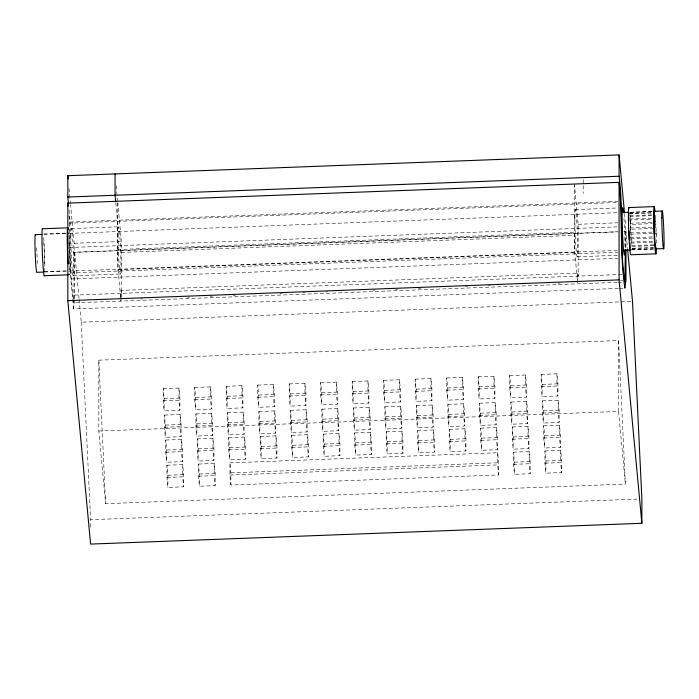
<?xml version="1.0" encoding="UTF-8"?>
<svg xmlns="http://www.w3.org/2000/svg" width="699" height="699" viewBox="0 0 699 699"><rect width="100%" height="100%" fill="white"/><g stroke="black" fill="none" stroke-linecap="round" stroke-linejoin="round"><path stroke-width="0.52" stroke-dasharray="3.5 2.62" d="M630.935 246.476L630.821 234.174L656.02 233.221L655.339 219.119M120.918 297.591L121.128 290.391L577.881 273.169L578.16 276.105L578.16 224.283L574.543 185.672M577.881 273.169L577.61 282.422L574.796 252.426L574.342 183.531M617.217 282.37L73.605 302.868L73.806 299.958M73.876 298.989L74.155 243.296L70.538 204.667M121.058 298.176L120.857 301.086L120.551 297.87M121.128 297.206L121.408 241.513L117.79 202.902M618.318 288.425L73.605 308.967L74.706 300.981M69.044 210.076L70.162 222.029L618.143 201.364M69.009 215.764L69.699 223.13L617.68 202.465M71.324 228.582L118.577 226.799M575.329 209.578L617.208 207.996M43.705 233.955L65.758 233.117M43.993 234.331L67.96 233.431M69.052 233.387L618.161 212.679M630.105 212.234L653.207 211.36M630.341 212.391L652.394 211.561M628.882 213.396L653.032 212.487M629.563 213.859L652.665 212.994M629.816 215.685L652.918 214.811M629.851 216.472L652.953 215.598M629.782 219.067L652.883 218.193M630 218.271L630.14 220.071L652.193 219.241M74.155 243.296L121.408 241.513M578.16 224.283L617.89 222.789M629.816 223.261L652.918 222.387M630.14 220.071L630.411 224.431L652.464 223.593M73.605 308.967L70.8 278.971L69.699 247.516L617.68 226.852M629.93 227.988L653.032 227.114M630.411 224.431L630.647 229.237L655.845 228.285M117.589 249.526L574.342 232.295M74.706 298.814L74.706 252.217L617.243 231.753M623.779 231.509L625.955 231.43L627.571 248.652M73.203 298.587L70.8 272.872L70.162 252.514L618.143 231.85M630.105 232.924L653.207 232.051M120.656 297.503L118.044 269.657L117.589 252.575L574.342 235.345M630.341 237.73L652.394 236.9M630.935 238.901L652.988 238.071M630.612 242.09L653.714 241.216M630.979 243.095L654.072 242.221M631.948 245.655L654.002 244.816M631.983 246.432L654.037 245.602M632.245 248.259L653.242 247.463M631.879 248.765L653.923 247.935M44.247 271.649L66.291 270.819M631.459 249.726L653.513 248.896M44.491 272.033L68.458 271.125M69.55 271.09L617.575 250.417M631.695 249.884L653.748 249.054M118.044 269.657L574.796 252.426M70.8 272.872L617.689 252.252M73.22 275.808L120.473 274.025M577.225 256.804L618.03 255.266M70.8 278.971L617.689 258.35M74.155 295.109L624.329 274.358M620.511 280.404L622.687 280.316M140.473 298.901L142.657 298.822M187.349 297.136L189.534 297.058M210.242 296.271L212.426 296.193M233.134 295.406L235.318 295.327M280.011 293.641L282.186 293.563M302.903 292.776L305.079 292.698M325.795 291.92L327.971 291.832M372.663 290.146L374.847 290.068M395.555 289.281L397.74 289.203M418.448 288.425L420.632 288.338M465.324 286.651L467.509 286.573M488.217 285.795L490.401 285.708M557.985 283.156L560.161 283.078M618.309 282.326L622.678 282.16M619.41 288.381L623.77 288.215M79.136 299.583L81.25 322.195L632.508 301.409M98.83 360.16L618.58 340.562L625.387 484.084L105.628 503.682L98.83 431.038L98.83 360.16L105.628 503.682M163.208 388.661L178.961 388.067L179.896 398.063L179.896 410.252L164.143 410.846L163.208 400.85L163.208 388.661L164.143 398.657L164.143 410.846M194.706 387.473L210.46 386.879L211.395 396.875L211.395 409.064L195.641 409.658L194.706 399.662L194.706 387.473L195.641 397.469L195.641 409.658M226.214 386.285L241.959 385.691L242.894 395.686L242.894 407.875L227.149 408.469L226.214 398.474L226.214 386.285L227.149 396.281L227.149 408.469M257.713 385.097L273.458 384.502L274.392 394.498L274.392 406.696L258.647 407.281L257.713 397.285L257.713 385.097L258.647 395.092L258.647 407.281M289.211 383.908L304.956 383.314L305.9 393.31L305.9 405.507L290.146 406.102L289.211 396.097L289.211 383.908L290.146 393.904L290.146 406.102M320.71 382.72L336.464 382.126L337.399 392.122L337.399 404.319L321.645 404.913L320.71 394.909L320.71 382.72L321.645 392.716L321.645 404.913M352.209 381.532L367.962 380.938L368.897 390.933L368.897 403.131L353.144 403.725L352.209 393.72L352.209 381.532L353.144 391.527L353.144 403.725M383.707 380.343L399.461 379.749L400.396 389.745L400.396 401.942L384.642 402.537L383.707 392.541L383.707 380.343L384.642 390.339L384.642 402.537M415.215 379.155L430.96 378.561L431.895 388.557L431.895 400.754L416.15 401.348L415.215 391.353L415.215 379.155L416.15 389.151L416.15 401.348M446.713 377.967L462.458 377.373L463.393 387.368L463.393 399.566L447.648 400.16L446.713 390.164L446.713 377.967L447.648 387.962L447.648 400.16M478.212 376.778L493.966 376.184L494.901 386.18L494.901 398.378L479.147 398.972L478.212 388.976L478.212 376.778L479.147 386.774L479.147 398.972M509.711 375.59L525.465 374.996L526.399 385L526.399 397.189L510.646 397.783L509.711 387.788L509.711 375.59L510.646 385.595L510.646 397.783M541.209 374.402L556.963 373.808L557.898 383.812L557.898 396.001L542.144 396.595L541.209 386.599L541.209 374.402L542.144 384.406L542.144 396.595M164.143 398.657L179.896 398.063M195.641 397.469L211.395 396.875M227.149 396.281L242.894 395.686M258.647 395.092L274.392 394.498M290.146 393.904L305.9 393.31M321.645 392.716L337.399 392.122M353.144 391.527L368.897 390.933M384.642 390.339L400.396 389.745M416.15 389.151L431.895 388.557M447.648 387.962L463.393 387.368M479.147 386.774L494.901 386.18M510.646 385.595L526.399 385M542.144 384.406L557.898 383.812M163.208 400.85L178.961 400.256L179.896 410.252M194.706 399.662L210.46 399.068L211.395 409.064M226.214 398.474L241.959 397.88L242.894 407.875M257.713 397.285L273.458 396.691L274.392 406.696M289.211 396.097L304.956 395.503L305.9 405.507M320.71 394.909L336.464 394.315L337.399 404.319M352.209 393.72L367.962 393.135L368.897 403.131M383.707 392.541L399.461 391.947L400.396 401.942M415.215 391.353L430.96 390.758L431.895 400.754M446.713 390.164L462.458 389.57L463.393 399.566M478.212 388.976L493.966 388.382L494.901 398.378M509.711 387.788L525.465 387.194L526.399 397.189M541.209 386.599L556.963 386.005L557.898 396.001M164.422 415.084L180.176 414.49L181.111 424.485L181.111 436.683L165.357 437.277L164.422 427.272L164.422 415.084L165.357 425.079L165.357 437.277M195.93 413.895L211.675 413.301L212.61 423.297L212.61 435.494L196.865 436.089L195.93 426.093L195.93 413.895L196.865 423.891L196.865 436.089M227.428 412.707L243.173 412.113L244.108 422.109L244.108 434.306L228.363 434.9L227.428 424.905L227.428 412.707L228.363 422.703L228.363 434.9M258.927 411.519L274.681 410.925L275.616 420.92L275.616 433.118L259.862 433.712L258.927 423.716L258.927 411.519L259.862 421.514L259.862 433.712M290.426 410.33L306.179 409.736L307.114 419.732L307.114 431.93L291.361 432.524L290.426 422.528L290.426 410.33L291.361 420.326L291.361 432.524M321.924 409.142L337.678 408.548L338.613 418.552L338.613 430.741L322.859 431.335L321.924 421.34L321.924 409.142L322.859 419.147L322.859 431.335M353.423 407.954L369.177 407.36L370.112 417.364L370.112 429.553L354.367 430.147L353.423 420.151L353.423 407.954L354.367 417.958L354.367 430.147M384.931 406.766L400.676 406.171L401.61 416.176L401.61 428.365L385.865 428.959L384.931 418.963L384.931 406.766L385.865 416.77L385.865 428.959M416.429 405.586L432.174 404.992L433.109 414.988L433.109 427.176L417.364 427.771L416.429 417.775L416.429 405.586L417.364 415.582L417.364 427.771M447.928 404.398L463.682 403.804L464.617 413.799L464.617 425.988L448.863 426.582L447.928 416.587L447.928 404.398L448.863 414.393L448.863 426.582M479.427 403.209L495.18 402.615L496.115 412.611L496.115 424.8L480.362 425.394L479.427 415.398L479.427 403.209L480.362 413.205L480.362 425.394M510.925 402.021L526.679 401.427L527.614 411.423L527.614 423.611L511.86 424.206L510.925 414.21L510.925 402.021L511.86 412.017L511.86 424.206M542.424 400.833L558.178 400.239L559.113 410.234L559.113 422.423L543.368 423.017L542.424 413.022L542.424 400.833L543.368 410.829L543.368 423.017M165.357 425.079L181.111 424.485M196.865 423.891L212.61 423.297M228.363 422.703L244.108 422.109M259.862 421.514L275.616 420.92M291.361 420.326L307.114 419.732M322.859 419.147L338.613 418.552M354.367 417.958L370.112 417.364M385.865 416.77L401.61 416.176M417.364 415.582L433.109 414.988M448.863 414.393L464.617 413.799M480.362 413.205L496.115 412.611M511.86 412.017L527.614 411.423M543.368 410.829L559.113 410.234M164.422 427.272L180.176 426.687L181.111 436.683M195.93 426.093L211.675 425.499L212.61 435.494M227.428 424.905L243.173 424.31L244.108 434.306M258.927 423.716L274.681 423.122L275.616 433.118M290.426 422.528L306.179 421.934L307.114 431.93M321.924 421.34L337.678 420.746L338.613 430.741M353.423 420.151L369.177 419.557L370.112 429.553M384.931 418.963L400.676 418.369L401.61 428.365M416.429 417.775L432.174 417.181L433.109 427.176M447.928 416.587L463.682 415.992L464.617 425.988M479.427 415.398L495.18 414.804L496.115 424.8M510.925 414.21L526.679 413.616L527.614 423.611M542.424 413.022L558.178 412.427L559.113 422.423M98.83 431.038L618.58 411.44L625.387 484.084M165.733 440.038L181.487 439.444L182.422 449.44L182.422 461.628L166.668 462.222L165.733 452.227L165.733 440.038L166.668 450.034L166.668 462.222M197.232 438.85L212.985 438.256L213.92 448.251L213.92 460.44L198.175 461.034L197.232 451.038L197.232 438.85L198.175 448.845L198.175 461.034M228.739 437.661L244.484 437.067L245.419 447.063L245.419 459.252L229.674 459.846L228.739 449.85L228.739 437.661L229.674 447.657L229.674 459.846M260.238 436.473L275.983 435.879L276.926 445.875L276.926 458.063L261.173 458.658L260.238 448.662L260.238 436.473L261.173 446.469L261.173 458.658M291.736 435.285L307.49 434.691L308.425 444.686L308.425 456.884L292.671 457.478L291.736 447.474L291.736 435.285L292.671 445.28L292.671 457.478M323.235 434.096L338.989 433.502L339.924 443.498L339.924 455.696L324.17 456.29L323.235 446.285L323.235 434.096L324.17 444.092L324.17 456.29M354.734 432.908L370.487 432.314L371.422 442.31L371.422 454.507L355.669 455.101L354.734 445.097L354.734 432.908L355.669 442.904L355.669 455.101M386.241 431.72L401.986 431.126L402.921 441.121L402.921 453.319L387.176 453.913L386.241 443.917L386.241 431.72L387.176 441.716L387.176 453.913M417.74 430.532L433.485 429.937L434.42 439.933L434.42 452.131L418.675 452.725L417.74 442.729L417.74 430.532L418.675 440.527L418.675 452.725M449.239 429.343L464.984 428.749L465.927 438.745L465.927 450.942L450.173 451.537L449.239 441.541L449.239 429.343L450.173 439.339L450.173 451.537M480.737 428.155L496.491 427.561L497.426 437.557L497.426 449.754L481.672 450.348L480.737 440.353L480.737 428.155L481.672 438.151L481.672 450.348M512.236 426.967L527.99 426.373L528.925 436.377L528.925 448.566L513.171 449.16L512.236 439.164L512.236 426.967L513.171 436.962L513.171 449.16M543.735 425.778L559.488 425.184L560.423 435.189L560.423 447.377L544.678 447.972L543.735 437.976L543.735 425.778L544.678 435.783L544.678 447.972M166.668 450.034L182.422 449.44M198.175 448.845L213.92 448.251M229.674 447.657L245.419 447.063M261.173 446.469L276.926 445.875M292.671 445.28L308.425 444.686M324.17 444.092L339.924 443.498M355.669 442.904L371.422 442.31M387.176 441.716L402.921 441.121M418.675 440.527L434.42 439.933M450.173 439.339L465.927 438.745M481.672 438.151L497.426 437.557M513.171 436.962L528.925 436.377M544.678 435.783L560.423 435.189M165.733 452.227L181.487 451.633L182.422 461.628M197.232 451.038L212.985 450.444L213.92 460.44M228.739 449.85L244.484 449.256L245.419 459.252M260.238 448.662L275.983 448.068L276.926 458.063M291.736 447.474L307.49 446.879L308.425 456.884M323.235 446.285L338.989 445.691L339.924 455.696M354.734 445.097L370.487 444.503L371.422 454.507M386.241 443.917L401.986 443.323L402.921 453.319M417.74 442.729L433.485 442.135L434.42 452.131M449.239 441.541L464.984 440.947L465.927 450.942M480.737 440.353L496.491 439.758L497.426 449.754M512.236 439.164L527.99 438.57L528.925 448.566M543.735 437.976L559.488 437.382L560.423 447.377M166.956 465.228L182.701 464.634L183.636 474.63L183.636 486.819L167.891 487.413L166.956 477.417L166.956 465.228L167.891 475.224L167.891 487.413M198.455 464.04L214.2 463.446L215.135 473.441L215.135 485.63L199.39 486.224L198.455 476.229L198.455 464.04L199.39 474.036L199.39 486.224M229.954 462.852L497.705 452.751L498.64 462.747L498.64 474.944L230.888 485.036L229.954 475.04L229.954 462.852L230.888 472.847L230.888 485.036M513.45 452.157L529.204 451.563L530.139 461.558L530.139 473.756L514.394 474.35L513.45 464.346L513.45 452.157L514.394 462.153L514.394 474.35M544.958 450.969L560.703 450.374L561.638 460.37L561.638 472.568L545.893 473.162L544.958 463.166L544.958 450.969L545.893 460.964L545.893 473.162M167.891 475.224L183.636 474.63M199.39 474.036L215.135 473.441M230.888 472.847L498.64 462.747M514.394 462.153L530.139 461.558M545.893 460.964L561.638 460.37M166.956 477.417L182.701 476.823L183.636 486.819M198.455 476.229L214.2 475.635L215.135 485.63M229.954 475.04L497.705 464.94L498.64 474.944M513.45 464.346L529.204 463.76L530.139 473.756M544.958 463.166L560.703 462.572L561.638 472.568M90.608 527.125L90.608 519.707L637.505 499.077M624.6 213.92L625.404 222.5L625.404 249.491M116.183 185.724L117.589 200.753M115.789 202.859L117.415 220.246L118.044 271.098M121.128 290.391L121.408 293.327M69.035 188.573L70.442 203.592M74.706 252.217L79.039 298.508M73.299 299.653L73.605 302.868M81.25 322.195L90.608 519.707M630.647 229.237L630.786 233.186M574.167 233.501L574.796 253.868M656.02 233.221L656.073 235.117M625.955 231.43L625.955 248.765M618.58 340.562L618.58 411.44M583.184 179.529L583.184 193.405M560.703 450.374L560.703 462.572M559.488 425.184L559.488 437.382M558.178 400.239L558.178 412.427M556.963 373.808L556.963 386.005M529.204 451.563L529.204 463.76M527.99 426.373L527.99 438.57M526.679 401.427L526.679 413.616M525.465 374.996L525.465 387.194M497.705 452.751L497.705 464.94M496.491 427.561L496.491 439.758M495.18 402.615L495.18 414.804M493.966 376.184L493.966 388.382M464.984 428.749L464.984 440.947M463.682 403.804L463.682 415.992M462.458 377.373L462.458 389.57M433.485 429.937L433.485 442.135M432.174 404.992L432.174 417.181M430.96 378.561L430.96 390.758M401.986 431.126L401.986 443.323M400.676 406.171L400.676 418.369M399.461 379.749L399.461 391.947M370.487 432.314L370.487 444.503M369.177 407.36L369.177 419.557M367.962 380.938L367.962 393.135M338.989 433.502L338.989 445.691M337.678 408.548L337.678 420.746M336.464 382.126L336.464 394.315M307.49 434.691L307.49 446.879M306.179 409.736L306.179 421.934M304.956 383.314L304.956 395.503M275.983 435.879L275.983 448.068M274.681 410.925L274.681 423.122M273.458 384.502L273.458 396.691M244.484 437.067L244.484 449.256M243.173 412.113L243.173 424.31M241.959 385.691L241.959 397.88M214.2 463.446L214.2 475.635M212.985 438.256L212.985 450.444M211.675 413.301L211.675 425.499M210.46 386.879L210.46 399.068M182.701 464.634L182.701 476.823M181.487 439.444L181.487 451.633M180.176 414.49L180.176 426.687M178.961 388.067L178.961 400.256M117.589 202.92L117.589 252.575M70.162 222.029L70.162 252.514M69.699 223.13L69.699 247.516M623.954 218.481A23.67 1.083 87.8 0 1 624.906 249.36M655.312 215.301A23.67 1.083 87.8 0 1 656.431 246.004M36.68 247.752A18.934 0.865 87.8 0 1 37.196 264.51M629.965 214.41A23.67 1.083 87.8 0 1 631.232 245.034M69.009 241.863A18.934 0.865 87.8 0 1 69.769 262.37A18.934 0.865 87.8 0 1 69.21 270.539M43.722 237.643A23.67 1.083 87.8 0 1 44.666 273.999M43.74 241.793A18.934 0.865 87.8 0 1 44.561 266.625M68.991 237.677A23.67 1.083 87.8 0 1 70.022 265.969A23.67 1.083 87.8 0 1 69.044 273.265M574.875 217.406A23.67 1.083 87.8 0 0 576.928 256.332A23.67 1.083 87.8 0 0 577.033 225.829A23.67 1.083 87.8 0 0 574.875 217.406M118.122 234.628A23.67 1.083 87.8 0 0 120.176 273.562A23.67 1.083 87.8 0 0 120.28 243.06A23.67 1.083 87.8 0 0 118.122 234.628M70.87 236.411A23.67 1.083 87.8 0 0 72.923 275.336A23.67 1.083 87.8 0 0 73.028 244.842A23.67 1.083 87.8 0 0 70.87 236.411"/><path stroke-width="1.05" d="M628.75 217.415L628.75 221.199M662.136 211.028L654.255 211.325L654.255 232.016L655.61 248.818L663.718 248.678M655.845 248.975L656.02 247.857M68.441 203.558L67.829 197.039L67.829 175.702L619.078 154.916L624.504 212.846M67.829 197.039L619.078 176.253C623.622 211.386 619.375 246.974 624.854 282.081L625.404 249.491M627.667 249.726L632.508 301.409L641.865 498.911L641.865 523.298L90.608 544.084L67.829 300.666L67.829 203.129L619.078 182.343C622.8 217.503 619.646 253.073 624.854 288.171L625.955 280.194L625.955 249.849M67.864 227.822L42.665 228.774A23.67 1.083 87.8 0 0 42.342 252.54A23.67 1.083 87.8 0 0 44.456 275.668M628.882 207.559L654.081 206.607M35.282 234.663L41.818 234.418M621.428 212.557L629.056 212.269M43.408 272.068L36.864 272.322A18.934 0.865 87.8 0 1 35.186 252.881A18.934 0.865 87.8 0 1 35.509 234.82M623.019 250.216L630.647 249.927M44.177 275.738L68.327 274.829M655.977 253.833L630.778 254.786A23.67 1.083 87.8 0 1 628.681 229.368A23.67 1.083 87.8 0 1 629.179 208.031M67.829 300.666L619.078 279.88L641.865 523.298M630.14 248.337L629.703 243.925M115.685 201.775L115.073 195.257L115.073 173.92M67.829 175.702L68.126 178.918M67.829 203.129L68.126 206.292M629.423 239.949L628.986 230.985M619.078 154.916L619.078 176.253M619.078 182.343L619.078 279.88M624.862 251.212A23.67 1.083 87.8 0 1 623.255 246.406A23.67 1.083 87.8 0 1 622.127 214.864A23.67 1.083 87.8 0 1 623.499 212.811M656.413 248.171A23.67 1.083 87.8 0 1 654.876 246.756A23.67 1.083 87.8 0 1 653.626 214.427A23.67 1.083 87.8 0 1 654.998 211.622M67.681 248.792A18.934 0.865 87.8 0 1 67.532 241.889M67.532 238.944A18.934 0.865 87.8 0 1 68.091 233.204M68.179 263.907A23.67 1.083 87.8 0 1 67.218 236.166A23.67 1.083 87.8 0 1 68.196 229.351M661.804 217.852A18.934 0.865 87.8 0 0 663.491 248.521A18.934 0.865 87.8 0 0 663.491 223.182A18.934 0.865 87.8 0 0 661.804 217.852"/></g></svg>
